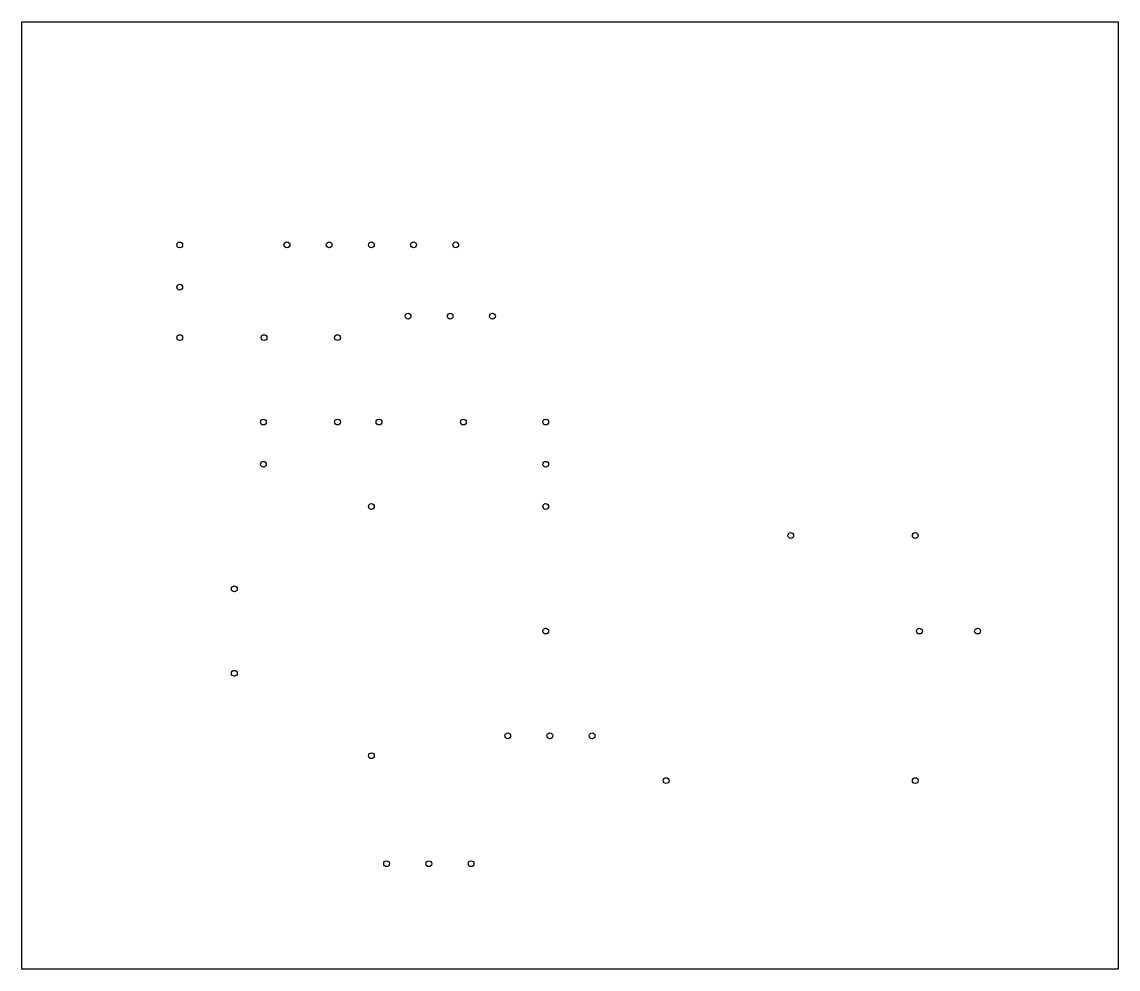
# Model space of a CAD drawing. Extents: x 117.2 to 183.2, y -121.2 to -64.2.
import ezdxf

# ---------------------------------------------------------------- set-up
doc = ezdxf.new("R2010")
doc.units = 0
doc.layers.add('BLACK', color=7, linetype='CONTINUOUS')

msp = doc.modelspace()

# ---------------------------------------------------------------- linework, layer by layer
at = {"layer": 'BLACK', "linetype": 'CONTINUOUS'}
for p, q in [((117.25, -64.25), (183.25, -64.25)), ((117.25, -121.25), (117.25, -64.25)), ((183.25, -64.25), (183.25, -121.25)), ((183.25, -121.25), (117.25, -121.25))]:
    msp.add_line(p, q, dxfattribs=at)
at = {"layer": 'BLACK'}
for centre in [(126.75, -77.672183), (133.21, -77.66), (135.75, -77.66), (138.29, -77.66), (140.83, -77.66), (143.37, -77.66), (126.75, -80.212183), (140.5, -81.96), (143.04, -81.96), (145.58, -81.96), (126.75, -83.25), (131.83, -83.25), (136.25, -83.25), (131.79, -88.33), (136.25, -88.33), (138.75, -88.33), (143.83, -88.33), (148.79, -88.33), (131.79, -90.87), (148.79, -90.87), (138.29, -93.41), (148.79, -93.41), (163.54, -95.16), (171.04, -95.16), (130.04, -98.37), (148.79, -100.91), (171.29, -100.91), (174.79, -100.91), (130.04, -103.45), (146.5, -107.21), (149.04, -107.21), (151.58, -107.21), (138.29, -108.41), (156.04, -109.91), (171.04, -109.91), (139.21, -114.91), (141.75, -114.91), (144.29, -114.91)]:
    msp.add_circle(centre, 0.175, dxfattribs=at)

doc.saveas('drawing.dxf')
